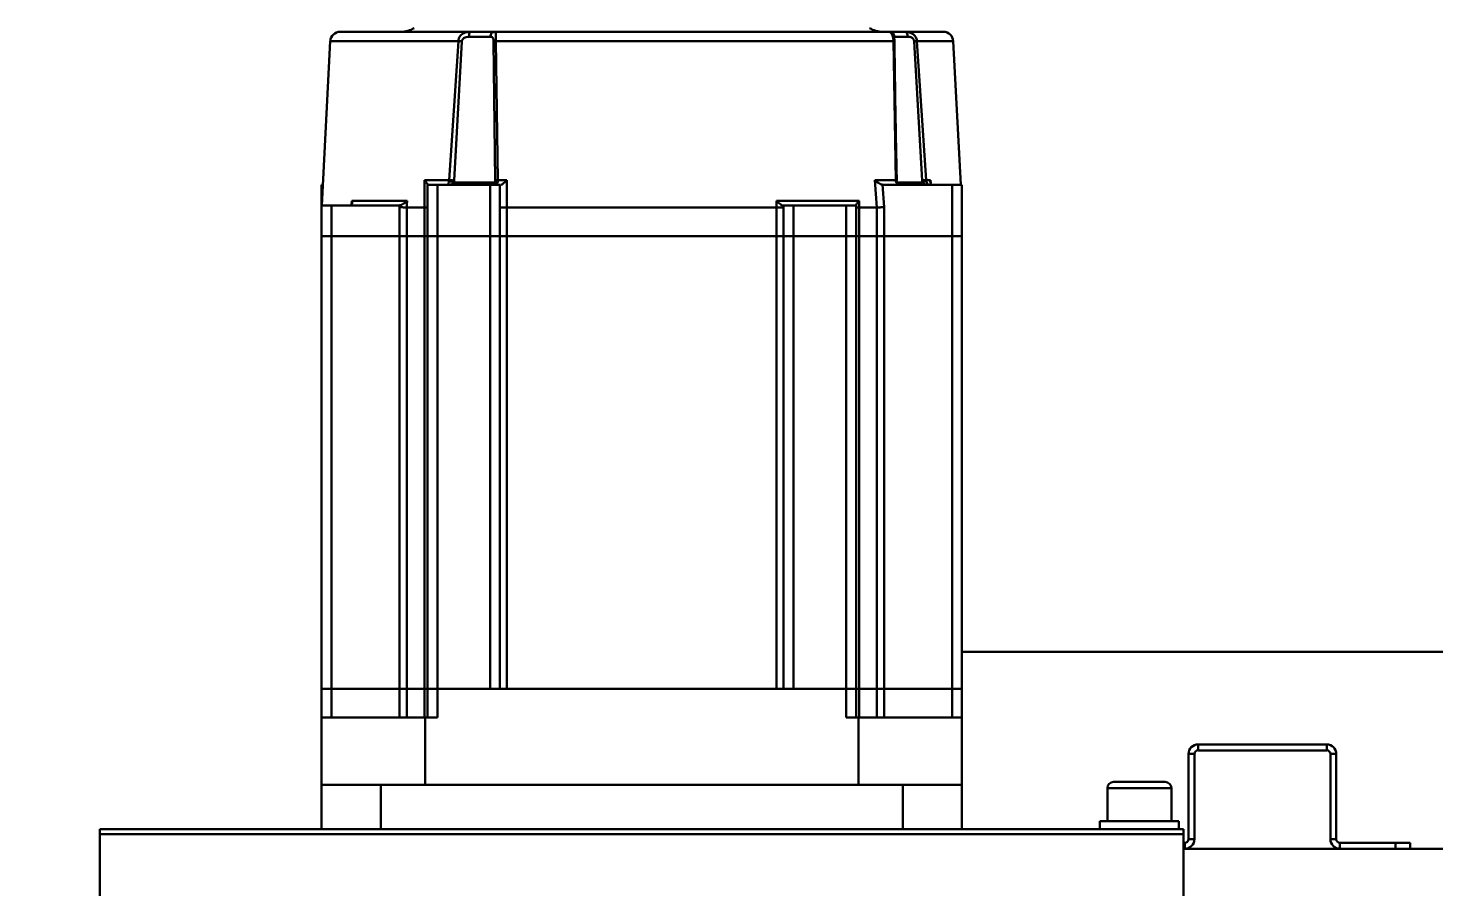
# Model space of a CAD drawing. Header units: millimetres. Extents: x 8 to 22425, y -1213 to 4973.
# Drawn here: x 2207.7 to 2493.1, y 1152.6 to 1327.1 of the extents above; entities that cross this region are included whole.
import ezdxf

# ---------------------------------------------------------------- set-up
doc = ezdxf.new("R2010")
doc.units = ezdxf.units.MM
doc.header["$PDSIZE"] = -1
doc.styles.get("Standard").update_dxf_attribs({"font": 'hyswlongfangsong.ttf'})
doc.dimstyles.new('ISO-25', dxfattribs={"dimscale": 25, "dimtxt": 3.5, "dimasz": 1.6, "dimexe": 1.25, "dimexo": 0.625, "dimtad": 1, "dimdec": 0, "dimzin": 9, "dimdsep": 46, "dimtxsty": 'Standard', "dimcen": 2.5, "dimadec": 0, "dimazin": 2, "dimtfac": 1, "dimtdec": 0, "dimtofl": 0, "dimtmove": 0, "dimatfit": 3, "dimfxl": 1, "dimarcsym": 0})

# ---------------------------------------------------------------- blocks, each defined once
blk = doc.blocks.new('*D104')
at = {"color": 0, "lineweight": -2, "transparency": 16777216}
blk.add_line((1084.44, 1294.96), (808.66, 1351.99), dxfattribs=at)
at = {"color": 0, "transparency": 16777216}
blk.add_solid([(810.01, 1358.52), (807.31, 1345.46), (769.48, 1360.09)], dxfattribs=at)
at = {"layer": 'Defpoints', "color": 0, "transparency": 16777216}
for p in [(769.48, 1360.09), (2482.24, 1005.88)]:
    blk.add_point(p, dxfattribs=at)
at = {"color": 0, "transparency": 16777216, "insert": (978.16, 1377.57), "char_height": 87.5, "attachment_point": 5, "rotation": 348.3156}
blk.add_mtext('R1749', dxfattribs=at)
blk = doc.blocks.new('*D152')
at = {"color": 0, "lineweight": -2, "transparency": 16777216}
blk.add_line((2450.69, 1005.88), (1713.38, 1005.88), dxfattribs=at)
blk.add_arc((2482.24, 1005.88), 737.61, 33.10748, 176.89252, dxfattribs=at)
at = {"color": 0, "transparency": 16777216}
for points in [[(3105.78, 1412.26), (3094.42, 1405.29), (3121.03, 1374.69)], [(1752.38, 1045.69), (1739.05, 1046.05), (1744.63, 1005.88)]]:
    blk.add_solid(points, dxfattribs=at)
at = {"layer": 'Defpoints', "color": 0, "transparency": 16777216}
for p in [(3996.92, 1880.38), (2610.33, 1732.29), (3006.19, 1308.38), (2466.32, 1005.88), (2482.24, 1005.88)]:
    blk.add_point(p, dxfattribs=at)
at = {"color": 0, "transparency": 16777216, "insert": (2216.04, 1757.1), "char_height": 87.5, "attachment_point": 5, "rotation": 19.5125}
blk.add_mtext('150°', dxfattribs=at)
blk = doc.blocks.new('*D154')
at = {"color": 0, "lineweight": -2, "transparency": 16777216}
for p, q in [((1471.02, 1400.45), (1881.36, 1240.34)), ((2482.24, 943.38), (2482.24, 1068.38)), ((2419.74, 1005.88), (2544.74, 1005.88))]:
    blk.add_line(p, q, dxfattribs=at)
at = {"color": 0, "transparency": 16777216}
blk.add_solid([(1883.79, 1246.55), (1878.94, 1234.13), (1918.63, 1225.8)], dxfattribs=at)
at = {"layer": 'Defpoints', "color": 0, "transparency": 16777216}
for p in [(1918.63, 1225.8), (2482.24, 1005.88)]:
    blk.add_point(p, dxfattribs=at)
at = {"color": 0, "transparency": 16777216, "insert": (1584.17, 1420.04), "char_height": 87.5, "attachment_point": 5, "rotation": 338.6848}
blk.add_mtext('R605', dxfattribs=at)

msp = doc.modelspace()

# ---------------------------------------------------------------- linework, layer by layer
at = {"color": 161, "lineweight": 30, "true_color": 0x67adff}
for p, q in [((2267.26, 1291.08), (2269.01, 1324.49)), ((2269.01, 1324.49), (2295.01, 1324.49)), ((2271.01, 1326.38), (2297.32, 1326.38)), ((2293.17, 1296.23), (2295.01, 1324.49)), ((2295.72, 1324.43), (2294.16, 1296.18)), ((2296.99, 1326.35), (2297.32, 1326.38)), ((2297.2, 1325.38), (2301.51, 1325.38)), ((2297.27, 1326.31), (2297.32, 1326.38)), ((2297.32, 1326.38), (2302.35, 1326.38)), ((2302.35, 1326.38), (2302.03, 1326.31)), ((2302.46, 1296.18), (2302.15, 1324.43)), ((2302.35, 1326.38), (2382.54, 1326.38)), ((2302.35, 1326.38), (2302.41, 1326.34)), ((2302.63, 1324.49), (2383.35, 1324.49)), ((2302.63, 1324.49), (2303.01, 1296.23)), ((2382.62, 1326.35), (2382.54, 1326.38)), ((2382.54, 1326.38), (2385.68, 1326.38)), ((2382.92, 1326.31), (2382.54, 1326.38)), ((2383.82, 1296.23), (2383.35, 1324.49)), ((2383.53, 1325.38), (2383.48, 1325.28)), ((2383.53, 1325.38), (2386.22, 1325.38)), ((2385.68, 1326.38), (2393.47, 1326.38)), ((2385.68, 1326.38), (2385.89, 1326.31)), ((2385.68, 1326.38), (2386.02, 1326.34)), ((2385.94, 1326.35), (2385.88, 1326.31)), ((2389.14, 1296.18), (2387.55, 1324.43)), ((2388.11, 1324.49), (2395.47, 1324.49)), ((2388.11, 1324.49), (2389.97, 1296.23)), ((2397, 1295.28), (2395.47, 1324.49)), ((2293.17, 1296.23), (2288.1, 1296.23)), ((2288.1, 1290.68), (2288.1, 1296.23)), ((2302.46, 1295.78), (2294.1, 1295.78)), ((2304.86, 1296.23), (2303.01, 1296.23)), ((2304.86, 1296.23), (2304.86, 1290.68)), ((2383.82, 1296.23), (2379.56, 1296.23)), ((2379.95, 1290.68), (2379.56, 1296.23)), ((2383.95, 1296.18), (2383.96, 1295.99)), ((2389.2, 1295.78), (2384, 1295.78)), ((2390.87, 1296.23), (2389.97, 1296.23)), ((2390.87, 1296.23), (2390.91, 1295.67)), ((2267.24, 1295.28), (2267.48, 1295.28)), ((2267.24, 1295.28), (2267.24, 1291.08)), ((2288.74, 1295.28), (2288.74, 1284.88)), ((2288.74, 1295.28), (2290.74, 1295.28)), ((2290.74, 1284.88), (2290.74, 1295.28)), ((2290.74, 1295.28), (2301.44, 1295.28)), ((2301.44, 1295.28), (2303.44, 1295.28)), ((2301.44, 1295.28), (2301.44, 1284.88)), ((2303.44, 1284.88), (2303.44, 1295.28)), ((2381.09, 1295.33), (2381.42, 1290.73)), ((2381.49, 1295.28), (2395.24, 1295.28)), ((2384.85, 1295.31), (2384.67, 1295.33)), ((2384.73, 1295.34), (2384.88, 1295.32)), ((2390.45, 1295.29), (2390.47, 1295.29)), ((2395.24, 1295.28), (2395.24, 1284.88)), ((2395.24, 1295.28), (2397.24, 1295.28)), ((2397.24, 1284.88), (2397.24, 1295.28)), ((2267.24, 1291.08), (2269.24, 1291.08)), ((2267.24, 1291.08), (2267.24, 1284.88)), ((2269.24, 1284.88), (2269.24, 1291.08)), ((2269.24, 1291.08), (2282.7, 1291.08)), ((2273.37, 1292.03), (2273.32, 1291.29)), ((2284.63, 1292.03), (2273.37, 1292.03)), ((2283.09, 1291.13), (2283.06, 1290.73)), ((2283.06, 1290.73), (2283.06, 1284.88)), ((2284.53, 1290.68), (2288.1, 1290.68)), ((2284.53, 1284.88), (2284.53, 1290.68)), ((2288.1, 1290.68), (2288.1, 1284.88)), ((2304.86, 1290.68), (2359.62, 1290.68)), ((2304.86, 1284.88), (2304.86, 1290.68)), ((2376.38, 1292.03), (2359.62, 1292.03)), ((2359.62, 1290.68), (2359.62, 1284.88)), ((2361.04, 1291.08), (2363.04, 1291.08)), ((2361.04, 1291.08), (2361.04, 1284.88)), ((2363.04, 1284.88), (2363.04, 1291.08)), ((2363.04, 1291.08), (2373.74, 1291.08)), ((2373.74, 1291.08), (2373.74, 1284.88)), ((2373.74, 1291.08), (2375.74, 1291.08)), ((2375.74, 1284.88), (2375.74, 1291.08)), ((2376.38, 1290.68), (2379.95, 1290.68)), ((2376.38, 1284.88), (2376.38, 1290.68)), ((2379.95, 1290.68), (2379.95, 1284.88)), ((2381.42, 1284.88), (2381.42, 1290.73)), ((2267.24, 1284.88), (2269.24, 1284.88)), ((2267.24, 1284.88), (2267.24, 1192.88)), ((2269.24, 1284.88), (2283.06, 1284.88)), ((2269.24, 1192.88), (2269.24, 1284.88)), ((2283.06, 1284.88), (2284.53, 1284.88)), ((2283.06, 1284.88), (2283.06, 1192.88)), ((2284.53, 1284.88), (2288.1, 1284.88)), ((2284.53, 1284.88), (2284.53, 1192.88)), ((2288.1, 1284.88), (2284.53, 1284.88)), ((2288.1, 1284.88), (2288.74, 1284.88)), ((2288.1, 1284.88), (2288.1, 1192.88)), ((2288.74, 1284.88), (2288.1, 1284.88)), ((2288.74, 1284.88), (2290.74, 1284.88)), ((2288.74, 1284.88), (2288.74, 1192.88)), ((2290.74, 1192.88), (2290.74, 1284.88)), ((2290.74, 1284.88), (2301.44, 1284.88)), ((2301.44, 1284.88), (2303.44, 1284.88)), ((2301.44, 1284.88), (2301.44, 1192.88)), ((2303.44, 1284.88), (2304.86, 1284.88)), ((2303.44, 1192.88), (2303.44, 1284.88)), ((2304.86, 1284.88), (2359.62, 1284.88)), ((2304.86, 1192.88), (2304.86, 1284.88)), ((2359.62, 1284.88), (2361.04, 1284.88)), ((2359.62, 1284.88), (2359.62, 1192.88)), ((2361.04, 1284.88), (2363.04, 1284.88)), ((2361.04, 1284.88), (2361.04, 1192.88)), ((2363.04, 1284.88), (2373.74, 1284.88)), ((2363.04, 1192.88), (2363.04, 1284.88)), ((2373.74, 1284.88), (2375.74, 1284.88)), ((2373.74, 1284.88), (2373.74, 1192.88)), ((2375.74, 1284.88), (2376.38, 1284.88)), ((2375.74, 1192.88), (2375.74, 1284.88)), ((2376.38, 1284.88), (2379.95, 1284.88)), ((2376.38, 1284.88), (2376.38, 1192.88)), ((2379.95, 1284.88), (2381.42, 1284.88)), ((2379.95, 1284.88), (2379.95, 1192.88)), ((2381.42, 1284.88), (2395.24, 1284.88)), ((2381.42, 1192.88), (2381.42, 1284.88)), ((2395.24, 1284.88), (2397.24, 1284.88)), ((2395.24, 1284.88), (2395.24, 1192.88)), ((2397.24, 1192.88), (2397.24, 1284.88)), ((2748.74, 1200.38), (2397.24, 1200.38)), ((2267.24, 1192.88), (2269.24, 1192.88)), ((2267.24, 1192.88), (2267.24, 1187.03)), ((2269.24, 1192.88), (2283.06, 1192.88)), ((2269.24, 1187.03), (2269.24, 1192.88)), ((2283.06, 1192.88), (2284.53, 1192.88)), ((2283.06, 1192.88), (2283.06, 1187.03)), ((2284.53, 1192.88), (2288.1, 1192.88)), ((2284.53, 1187.03), (2284.53, 1192.88)), ((2288.1, 1192.88), (2288.74, 1192.88)), ((2288.1, 1192.88), (2288.1, 1187.03)), ((2288.74, 1192.88), (2290.74, 1192.88)), ((2288.74, 1192.88), (2288.74, 1187.03)), ((2290.74, 1187.03), (2290.74, 1192.88)), ((2290.74, 1192.88), (2373.74, 1192.88)), ((2290.74, 1192.88), (2301.44, 1192.88)), ((2363.04, 1192.88), (2373.74, 1192.88)), ((2373.74, 1192.88), (2373.74, 1187.03)), ((2373.74, 1192.88), (2375.74, 1192.88)), ((2375.74, 1192.88), (2376.38, 1192.88)), ((2375.74, 1187.03), (2375.74, 1192.88)), ((2376.38, 1192.88), (2379.95, 1192.88)), ((2376.38, 1187.03), (2376.38, 1192.88)), ((2379.95, 1192.88), (2381.42, 1192.88)), ((2379.95, 1192.88), (2379.95, 1187.03)), ((2395.24, 1192.88), (2381.42, 1192.88)), ((2381.42, 1187.03), (2381.42, 1192.88)), ((2395.24, 1192.88), (2397.24, 1192.88)), ((2395.24, 1192.88), (2395.24, 1187.03)), ((2397.24, 1187.03), (2397.24, 1192.88)), ((2267.24, 1187.03), (2288.24, 1187.03)), ((2267.24, 1187.03), (2267.24, 1173.38)), ((2288.24, 1187.03), (2290.74, 1187.03)), ((2288.24, 1173.38), (2288.24, 1187.03)), ((2373.74, 1187.03), (2376.24, 1187.03)), ((2376.24, 1187.03), (2376.24, 1173.38)), ((2376.24, 1187.03), (2397.24, 1187.03)), ((2397.24, 1173.38), (2397.24, 1187.03)), ((2445.18, 1181.58), (2445.18, 1180.38)), ((2471.3, 1181.58), (2445.18, 1181.58)), ((2471.3, 1180.38), (2471.3, 1181.58)), ((2444.44, 1179.65), (2443.24, 1179.65)), ((2443.24, 1179.65), (2443.24, 1162.32)), ((2444.44, 1179.65), (2444.44, 1162.32)), ((2471.3, 1180.38), (2445.18, 1180.38)), ((2473.24, 1179.65), (2472.04, 1179.65)), ((2472.04, 1162.32), (2472.04, 1179.65)), ((2473.24, 1162.32), (2473.24, 1179.65)), ((2267.24, 1164.38), (2267.24, 1173.38)), ((2267.24, 1173.38), (2279.24, 1173.38)), ((2279.24, 1173.38), (2279.24, 1164.38)), ((2279.24, 1173.38), (2385.24, 1173.38)), ((2288.24, 1173.38), (2376.24, 1173.38)), ((2385.24, 1164.38), (2385.24, 1173.38)), ((2385.24, 1173.38), (2397.24, 1173.38)), ((2397.24, 1173.38), (2397.24, 1164.38)), ((2428.03, 1173.98), (2435.22, 1173.98)), ((2435.22, 1173.98), (2438.49, 1173.98)), ((2426.76, 1172.71), (2426.76, 1165.98)), ((2435.7, 1172.71), (2426.76, 1172.71)), ((2439.76, 1172.71), (2435.7, 1172.71)), ((2439.76, 1165.98), (2439.76, 1172.71)), ((2425.26, 1165.98), (2425.26, 1164.38)), ((2441.26, 1165.98), (2425.26, 1165.98)), ((2441.26, 1164.38), (2441.26, 1165.98)), ((2222.24, 1164.38), (2442.24, 1164.38)), ((2442.24, 1163.38), (2222.24, 1163.38)), ((2222.24, 1123.88), (2222.24, 1163.38)), ((2442.24, 1123.88), (2442.24, 1163.38)), ((2442.5, 1161.58), (2442.24, 1161.58)), ((2442.5, 1160.38), (2442.5, 1161.58)), ((2443.24, 1162.32), (2444.44, 1162.32)), ((2472.04, 1162.32), (2473.24, 1162.32)), ((2473.98, 1161.58), (2473.98, 1160.38)), ((2485.24, 1161.58), (2473.98, 1161.58)), ((2485.24, 1160.38), (2485.24, 1161.58)), ((2485.24, 1161.58), (2488.24, 1161.58)), ((2488.24, 1161.58), (2488.24, 1160.38)), ((2627.24, 1160.38), (2442.24, 1160.38))]:
    msp.add_line(p, q, dxfattribs=at)
at = {"color": 161, "lineweight": 30, "true_color": 0x67adff, "flags": 128}
for points in [[(2284.63, 1292.03), (2284.57, 1291.28), (2284.53, 1290.68)], [(2359.62, 1292.03), (2359.62, 1291.28), (2359.62, 1290.68)], [(2376.38, 1292.03), (2376.38, 1291.28), (2376.38, 1290.68)]]:
    msp.add_lwpolyline(points, dxfattribs=at)
at = {"lineweight": 30}
msp.add_arc((2482.24, 1005.88), 605, 30, 330, dxfattribs=at)
at = {"color": 161, "lineweight": 30, "true_color": 0x67adff}
for centre, radius, start, end in [((2283.37, 1331.38), 5, 270, 301.7883), ((2381.11, 1331.38), 5, 238.2117, 270), ((2271.01, 1324.38), 2, 90, 177), ((2393.47, 1324.38), 2, 3, 90), ((2445.18, 1179.65), 1.94, 90, 180), ((2471.3, 1179.65), 1.94, 0, 90), ((2445.18, 1179.65), 0.737, 90, 180), ((2471.3, 1179.65), 0.737, 0, 90), ((2428.03, 1172.71), 1.27, 90, 180), ((2438.49, 1172.71), 1.27, 0, 90), ((2442.5, 1162.32), 1.94, 270, 0), ((2442.5, 1162.32), 0.737, 270, 0), ((2473.98, 1162.32), 1.94, 180, 270), ((2473.98, 1162.32), 0.737, 180, 270)]:
    msp.add_arc(centre, radius, start, end, dxfattribs=at)
for points, knots in [([(2295.01, 1324.49), (2295.03, 1324.66), (2295.08, 1325), (2295.3, 1325.44), (2295.59, 1325.79), (2296, 1326.1), (2296.48, 1326.31), (2296.85, 1326.33), (2296.99, 1326.35)], [0, 0, 0, 0, 0.1661659, 0.3345139, 0.4774465, 0.624387, 0.8598484, 1, 1, 1, 1]), ([(2295.72, 1324.43), (2295.66, 1324.44), (2295.54, 1324.45), (2295.35, 1324.46), (2295.17, 1324.48), (2295.06, 1324.48), (2295.01, 1324.49)], [0, 0, 0, 0, 0.247886, 0.500005, 0.752096, 1, 1, 1, 1]), ([(2295.72, 1324.43), (2295.73, 1324.5), (2295.75, 1324.63), (2295.84, 1324.82), (2295.98, 1324.99), (2296.22, 1325.19), (2296.64, 1325.36), (2297, 1325.37), (2297.2, 1325.38)], [0, 0, 0, 0, 0.1027071, 0.2073359, 0.3212053, 0.4392759, 0.6946993, 1, 1, 1, 1]), ([(2297.29, 1326.31), (2297.24, 1326.33), (2297.18, 1326.35), (2297.11, 1326.36), (2297.1, 1326.36)], [0, 0, 0, 0, 0.818417, 1, 1, 1, 1]), ([(2297.2, 1325.38), (2297.2, 1325.51), (2297.2, 1325.78), (2297.23, 1326.1), (2297.26, 1326.28), (2297.27, 1326.31), (2297.27, 1326.31)], [0, 0, 0, 0, 0.324881, 0.649748, 0.97462, 1, 1, 1, 1]), ([(2302.03, 1326.31), (2301.93, 1326.24), (2301.74, 1326.11), (2301.55, 1325.77), (2301.52, 1325.51), (2301.51, 1325.38)], [0, 0, 0, 0, 0.333332, 0.666658, 1, 1, 1, 1]), ([(2302.15, 1324.43), (2302.15, 1324.52), (2302.14, 1324.7), (2302.09, 1324.91), (2302.03, 1325.09), (2301.92, 1325.24), (2301.76, 1325.36), (2301.59, 1325.38), (2301.51, 1325.38)], [0, 0, 0, 0, 0.137865, 0.270341, 0.391769, 0.52158, 0.742437, 1, 1, 1, 1]), ([(2302.43, 1326.37), (2302.37, 1326.36), (2302.24, 1326.36), (2302.11, 1326.33), (2302.04, 1326.31)], [0, 0, 0, 0, 0.488638, 1, 1, 1, 1]), ([(2302.15, 1324.43), (2302.17, 1324.44), (2302.22, 1324.45), (2302.33, 1324.46), (2302.47, 1324.48), (2302.58, 1324.48), (2302.63, 1324.49)], [0, 0, 0, 0, 0.247715, 0.499993, 0.752234, 1, 1, 1, 1]), ([(2302.41, 1326.34), (2302.44, 1326.33), (2302.53, 1326.31), (2302.58, 1326.09), (2302.61, 1325.76), (2302.63, 1325.39), (2302.63, 1324.96), (2302.63, 1324.64), (2302.63, 1324.49)], [0, 0, 0, 0, 0.1392044, 0.3754385, 0.5374258, 0.6940982, 0.8475267, 1, 1, 1, 1]), ([(2382.9, 1326.31), (2382.85, 1326.33), (2382.74, 1326.36), (2382.65, 1326.36), (2382.61, 1326.37)], [0, 0, 0, 0, 0.511861, 1, 1, 1, 1]), ([(2383.35, 1324.49), (2383.34, 1324.66), (2383.31, 1325), (2383.21, 1325.44), (2383.08, 1325.79), (2382.92, 1326.1), (2382.74, 1326.31), (2382.65, 1326.33), (2382.62, 1326.35)], [0, 0, 0, 0, 0.166152, 0.33448, 0.477401, 0.624331, 0.859811, 1, 1, 1, 1]), ([(2383.53, 1325.38), (2383.51, 1325.51), (2383.48, 1325.77), (2383.26, 1326.11), (2383.03, 1326.24), (2382.92, 1326.31)], [0, 0, 0, 0, 0.333335, 0.666667, 1, 1, 1, 1]), ([(2383.53, 1324.45), (2383.52, 1324.46), (2383.51, 1324.46), (2383.45, 1324.48), (2383.38, 1324.48), (2383.35, 1324.49)], [0, 0, 0, 0, 0.255285, 0.630799, 1, 1, 1, 1]), ([(2383.53, 1324.45), (2383.53, 1324.59), (2383.53, 1324.84), (2383.5, 1325.11), (2383.49, 1325.26), (2383.49, 1325.27), (2383.48, 1325.27)], [0, 0, 0, 0, 0.301827, 0.565383, 0.798252, 1, 1, 1, 1]), ([(2384.02, 1296.2), (2383.93, 1300.47), (2383.72, 1309.89), (2383.6, 1319.3), (2383.53, 1324.45)], [0, 0, 0, 0, 0.4525057, 1, 1, 1, 1]), ([(2383.53, 1324.43), (2383.54, 1324.44), (2383.55, 1324.45), (2383.53, 1324.45), (2383.53, 1324.45)], [0, 0, 0, 0, 0.754338, 1, 1, 1, 1]), ([(2385.89, 1326.31), (2385.95, 1326.24), (2386.07, 1326.11), (2386.2, 1325.77), (2386.21, 1325.51), (2386.22, 1325.38)], [0, 0, 0, 0, 0.333326, 0.666672, 1, 1, 1, 1]), ([(2386.02, 1326.34), (2386.16, 1326.33), (2386.53, 1326.31), (2387.04, 1326.09), (2387.51, 1325.76), (2387.82, 1325.39), (2388.04, 1324.96), (2388.09, 1324.64), (2388.11, 1324.49)], [0, 0, 0, 0, 0.136483, 0.373462, 0.535954, 0.693128, 0.847046, 1, 1, 1, 1]), ([(2387.55, 1324.43), (2387.53, 1324.52), (2387.51, 1324.7), (2387.38, 1324.91), (2387.21, 1325.09), (2386.97, 1325.24), (2386.63, 1325.36), (2386.36, 1325.38), (2386.22, 1325.38)], [0, 0, 0, 0, 0.137862, 0.270341, 0.391761, 0.521561, 0.742418, 1, 1, 1, 1]), ([(2387.55, 1324.43), (2387.61, 1324.44), (2387.72, 1324.45), (2387.88, 1324.46), (2388.01, 1324.48), (2388.07, 1324.48), (2388.11, 1324.49)], [0, 0, 0, 0, 0.247775, 0.500017, 0.752257, 1, 1, 1, 1]), ([(2288.1, 1296.23), (2288.29, 1296.03), (2288.55, 1295.74), (2288.72, 1295.45), (2288.73, 1295.36), (2288.74, 1295.33)], [0, 0, 0, 0, 0.545132, 0.792203, 1, 1, 1, 1]), ([(2293.13, 1295.31), (2293.11, 1295.32), (2293.06, 1295.33), (2293.03, 1295.45), (2293.02, 1295.61), (2293.04, 1295.74), (2293.07, 1295.89), (2293.1, 1295.98), (2293.12, 1296.03)], [0, 0, 0, 0, 0.194501, 0.505443, 0.647386, 0.774063, 0.887835, 1, 1, 1, 1]), ([(2293.12, 1296.03), (2293.13, 1296.07), (2293.16, 1296.13), (2293.16, 1296.2), (2293.17, 1296.23)], [0, 0, 0, 0, 0.509413, 1, 1, 1, 1]), ([(2294.1, 1295.78), (2294.02, 1295.81), (2293.86, 1295.86), (2293.6, 1295.93), (2293.34, 1295.99), (2293.19, 1296.02), (2293.12, 1296.03)], [0, 0, 0, 0, 0.245446, 0.499997, 0.754558, 1, 1, 1, 1]), ([(2294.16, 1296.18), (2294.08, 1296.18), (2293.91, 1296.19), (2293.64, 1296.21), (2293.39, 1296.22), (2293.24, 1296.23), (2293.17, 1296.23)], [0, 0, 0, 0, 0.24617, 0.500003, 0.753839, 1, 1, 1, 1]), ([(2294.1, 1295.78), (2294.07, 1295.74), (2294.01, 1295.66), (2293.87, 1295.52), (2293.64, 1295.35), (2293.44, 1295.33), (2293.32, 1295.32)], [0, 0, 0, 0, 0.117061, 0.241446, 0.517949, 1, 1, 1, 1]), ([(2294.16, 1296.18), (2294.15, 1296.1), (2294.14, 1295.97), (2294.11, 1295.84), (2294.1, 1295.78)], [0, 0, 0, 0, 0.561098, 1, 1, 1, 1]), ([(2301.88, 1295.28), (2302.05, 1295.29), (2302.35, 1295.31), (2302.69, 1295.45), (2302.88, 1295.61), (2302.98, 1295.74), (2303.04, 1295.89), (2303.03, 1295.99), (2303.03, 1296.03)], [0, 0, 0, 0, 0.325932, 0.578576, 0.700031, 0.807569, 0.907302, 1, 1, 1, 1]), ([(2302.4, 1295.53), (2302.42, 1295.56), (2302.46, 1295.63), (2302.46, 1295.73), (2302.46, 1295.78)], [0, 0, 0, 0, 0.5237878, 1, 1, 1, 1]), ([(2302.46, 1296.18), (2302.47, 1296.18), (2302.5, 1296.19), (2302.61, 1296.21), (2302.79, 1296.22), (2302.94, 1296.23), (2303.01, 1296.23)], [0, 0, 0, 0, 0.246195, 0.499994, 0.753834, 1, 1, 1, 1]), ([(2302.46, 1295.78), (2302.46, 1295.86), (2302.46, 1295.99), (2302.46, 1296.12), (2302.46, 1296.18)], [0, 0, 0, 0, 0.558565, 1, 1, 1, 1]), ([(2302.46, 1295.78), (2302.48, 1295.81), (2302.5, 1295.86), (2302.62, 1295.93), (2302.8, 1295.99), (2302.95, 1296.02), (2303.03, 1296.03)], [0, 0, 0, 0, 0.245474, 0.500025, 0.754553, 1, 1, 1, 1]), ([(2303.01, 1296.23), (2303.01, 1296.2), (2303.01, 1296.13), (2303.02, 1296.07), (2303.03, 1296.03)], [0, 0, 0, 0, 0.490579, 1, 1, 1, 1]), ([(2303.56, 1295.28), (2303.59, 1295.29), (2303.66, 1295.29), (2303.79, 1295.34), (2303.94, 1295.42), (2304.15, 1295.57), (2304.49, 1295.83), (2304.72, 1296.08), (2304.86, 1296.23)], [0, 0, 0, 0, 0.097016, 0.200072, 0.311456, 0.43299, 0.662918, 1, 1, 1, 1]), ([(2379.56, 1296.23), (2379.79, 1296.03), (2380.12, 1295.74), (2380.68, 1295.45), (2380.97, 1295.36), (2381.09, 1295.33)], [0, 0, 0, 0, 0.545132, 0.792191, 1, 1, 1, 1]), ([(2383.83, 1296.03), (2383.82, 1296.07), (2383.82, 1296.13), (2383.82, 1296.2), (2383.82, 1296.23)], [0, 0, 0, 0, 0.509455, 1, 1, 1, 1]), ([(2383.95, 1296.18), (2383.98, 1296.18), (2384.03, 1296.19), (2384.03, 1296.21), (2383.96, 1296.22), (2383.87, 1296.23), (2383.82, 1296.23)], [0, 0, 0, 0, 0.246156, 0.50002, 0.75381, 1, 1, 1, 1]), ([(2384.04, 1295.86), (2384.04, 1295.88), (2384.05, 1295.93), (2383.98, 1295.99), (2383.87, 1296.02), (2383.83, 1296.03)], [0, 0, 0, 0, 0.337355, 0.674672, 1, 1, 1, 1]), ([(2384.67, 1295.33), (2384.65, 1295.33), (2384.48, 1295.35), (2384.25, 1295.45), (2384.03, 1295.61), (2383.92, 1295.74), (2383.84, 1295.89), (2383.83, 1295.98), (2383.83, 1296.03)], [0, 0, 0, 0, 0.073067, 0.430904, 0.594217, 0.740013, 0.870939, 1, 1, 1, 1]), ([(2384.66, 1295.34), (2384.57, 1295.37), (2384.4, 1295.43), (2384.21, 1295.58), (2384.08, 1295.74), (2384.05, 1295.86), (2384.04, 1295.91)], [0, 0, 0, 0, 0.299411, 0.5648, 0.794868, 1, 1, 1, 1]), ([(2389.14, 1296.18), (2389.22, 1296.18), (2389.4, 1296.19), (2389.63, 1296.21), (2389.84, 1296.22), (2389.93, 1296.23), (2389.97, 1296.23)], [0, 0, 0, 0, 0.246174, 0.499991, 0.753843, 1, 1, 1, 1]), ([(2389.2, 1295.78), (2389.18, 1295.86), (2389.15, 1295.99), (2389.14, 1296.12), (2389.14, 1296.18)], [0, 0, 0, 0, 0.5585602, 1, 1, 1, 1]), ([(2389.2, 1295.78), (2389.28, 1295.81), (2389.45, 1295.86), (2389.69, 1295.93), (2389.89, 1295.99), (2389.97, 1296.02), (2390.01, 1296.03)], [0, 0, 0, 0, 0.245448, 0.500021, 0.754566, 1, 1, 1, 1]), ([(2390.51, 1295.28), (2390.25, 1295.3), (2389.88, 1295.32), (2389.48, 1295.52), (2389.3, 1295.66), (2389.23, 1295.74), (2389.2, 1295.78)], [0, 0, 0, 0, 0.5624829, 0.7960363, 0.9011043, 1, 1, 1, 1]), ([(2389.97, 1296.23), (2389.98, 1296.2), (2389.98, 1296.13), (2390, 1296.07), (2390.01, 1296.03)], [0, 0, 0, 0, 0.490602, 1, 1, 1, 1]), ([(2390.45, 1295.31), (2390.43, 1295.32), (2390.38, 1295.33), (2390.28, 1295.45), (2390.19, 1295.61), (2390.13, 1295.74), (2390.07, 1295.89), (2390.03, 1295.99), (2390.01, 1296.03)], [0, 0, 0, 0, 0.2100203, 0.5060543, 0.6483924, 0.7744574, 0.8913457, 1, 1, 1, 1]), ([(2391.36, 1295.28), (2391.31, 1295.29), (2391.2, 1295.29), (2391.07, 1295.34), (2390.96, 1295.42), (2390.85, 1295.57), (2390.78, 1295.83), (2390.84, 1296.08), (2390.87, 1296.23)], [0, 0, 0, 0, 0.097014, 0.200056, 0.31144, 0.432973, 0.662907, 1, 1, 1, 1]), ([(2301.88, 1295.28), (2301.99, 1295.29), (2302.19, 1295.3), (2302.33, 1295.45), (2302.4, 1295.53)], [0, 0, 0, 0, 0.544142, 1, 1, 1, 1]), ([(2381.09, 1295.33), (2381.17, 1295.31), (2381.3, 1295.29), (2381.43, 1295.28), (2381.49, 1295.28)], [0, 0, 0, 0, 0.556058, 1, 1, 1, 1]), ([(2273.37, 1292.03), (2273.4, 1291.9), (2273.47, 1291.65), (2273.4, 1291.38), (2273.28, 1291.23), (2273.17, 1291.14), (2273.04, 1291.09), (2272.93, 1291.09), (2272.88, 1291.08)], [0, 0, 0, 0, 0.302589, 0.565752, 0.68714, 0.797749, 0.90116, 1, 1, 1, 1]), ([(2282.7, 1291.08), (2282.77, 1291.08), (2282.9, 1291.09), (2283.03, 1291.11), (2283.09, 1291.13)], [0, 0, 0, 0, 0.563691, 1, 1, 1, 1]), ([(2284.53, 1290.68), (2284.43, 1290.69), (2284.23, 1290.69), (2283.88, 1290.71), (2283.49, 1290.72), (2283.21, 1290.73), (2283.06, 1290.73)], [0, 0, 0, 0, 0.250283, 0.500395, 0.725461, 1, 1, 1, 1]), ([(2283.09, 1291.13), (2283.22, 1291.16), (2283.5, 1291.25), (2284.06, 1291.54), (2284.4, 1291.83), (2284.63, 1292.03)], [0, 0, 0, 0, 0.208143, 0.454755, 1, 1, 1, 1]), ([(2288.74, 1290.73), (2288.73, 1290.73), (2288.72, 1290.72), (2288.58, 1290.71), (2288.39, 1290.7), (2288.19, 1290.69), (2288.1, 1290.68)], [0, 0, 0, 0, 0.249982, 0.500006, 0.749992, 1, 1, 1, 1]), ([(2304.86, 1290.68), (2304.78, 1290.68), (2304.61, 1290.68), (2304.34, 1290.68), (2304.09, 1290.69), (2303.86, 1290.69), (2303.68, 1290.69), (2303.54, 1290.7), (2303.46, 1290.7), (2303.45, 1290.71), (2303.44, 1290.71)], [0, 0, 0, 0, 0.134558, 0.266376, 0.395469, 0.521817, 0.645462, 0.766364, 0.88455, 1, 1, 1, 1]), ([(2359.62, 1292.03), (2359.75, 1291.9), (2359.98, 1291.65), (2360.31, 1291.38), (2360.55, 1291.23), (2360.7, 1291.14), (2360.83, 1291.09), (2360.89, 1291.09), (2360.92, 1291.08)], [0, 0, 0, 0, 0.302585, 0.5657614, 0.6871657, 0.7977726, 0.9011858, 1, 1, 1, 1]), ([(2361.04, 1290.71), (2361.03, 1290.71), (2361.01, 1290.7), (2360.89, 1290.69), (2360.74, 1290.69), (2360.57, 1290.68), (2360.35, 1290.68), (2360.11, 1290.68), (2359.89, 1290.68), (2359.73, 1290.68), (2359.65, 1290.68), (2359.62, 1290.68)], [0, 0, 0, 0, 0.154923, 0.289933, 0.404917, 0.499863, 0.628156, 0.749756, 0.874686, 0.9539, 1, 1, 1, 1]), ([(2375.74, 1291.13), (2375.75, 1291.16), (2375.77, 1291.25), (2375.93, 1291.54), (2376.2, 1291.83), (2376.38, 1292.03)], [0, 0, 0, 0, 0.208142, 0.454764, 1, 1, 1, 1]), ([(2376.38, 1290.68), (2376.29, 1290.69), (2376.1, 1290.69), (2375.9, 1290.71), (2375.77, 1290.72), (2375.75, 1290.73), (2375.74, 1290.73)], [0, 0, 0, 0, 0.25029, 0.50039, 0.725243, 1, 1, 1, 1]), ([(2381.42, 1290.73), (2381.28, 1290.73), (2381.01, 1290.72), (2380.62, 1290.71), (2380.25, 1290.7), (2380.05, 1290.69), (2379.95, 1290.68)], [0, 0, 0, 0, 0.2499998, 0.5000037, 0.749992, 1, 1, 1, 1]), ([(2222.24, 1163.38), (2222.24, 1163.67), (2222.24, 1164.25), (2222.24, 1164.34), (2222.24, 1164.38)], [0, 0, 0, 0, 0.4988982, 1, 1, 1, 1]), ([(2442.24, 1164.38), (2442.24, 1164.28), (2442.24, 1164.15), (2442.24, 1163.53), (2442.24, 1163.38)], [0, 0, 0, 0, 0.758617, 1, 1, 1, 1])]:
    msp.add_open_spline(points, degree=3, knots=knots, dxfattribs=at)

# ---------------------------------------------------------------- dimensions: what is measured, and where the dimension line sits
dim = msp.add_angular_dim_2l(base=(2610.33, 1732.29), line1=((2482.24, 1005.88), (2466.32, 1005.88)), line2=((3006.19, 1308.38), (3996.92, 1880.38)), dimstyle='ISO-25')
dim.commit()
dim.dimension.update_dxf_attribs({"geometry": '*D152', "text_midpoint": (2235.87, 1701.13), "dimtype": 162})
for mpoint, picture, middle in [((1918.63, 1225.8), '*D154', (1562.58, 1364.72)), ((769.48, 1360.09), '*D104', (966.13, 1319.42))]:
    dim = msp.add_radius_dim(center=(2482.24, 1005.88), mpoint=mpoint, dimstyle='ISO-25')
    dim.commit()
    dim.dimension.update_dxf_attribs({"geometry": picture, "text_midpoint": middle, "dimtype": 164})

doc.saveas('drawing.dxf')
